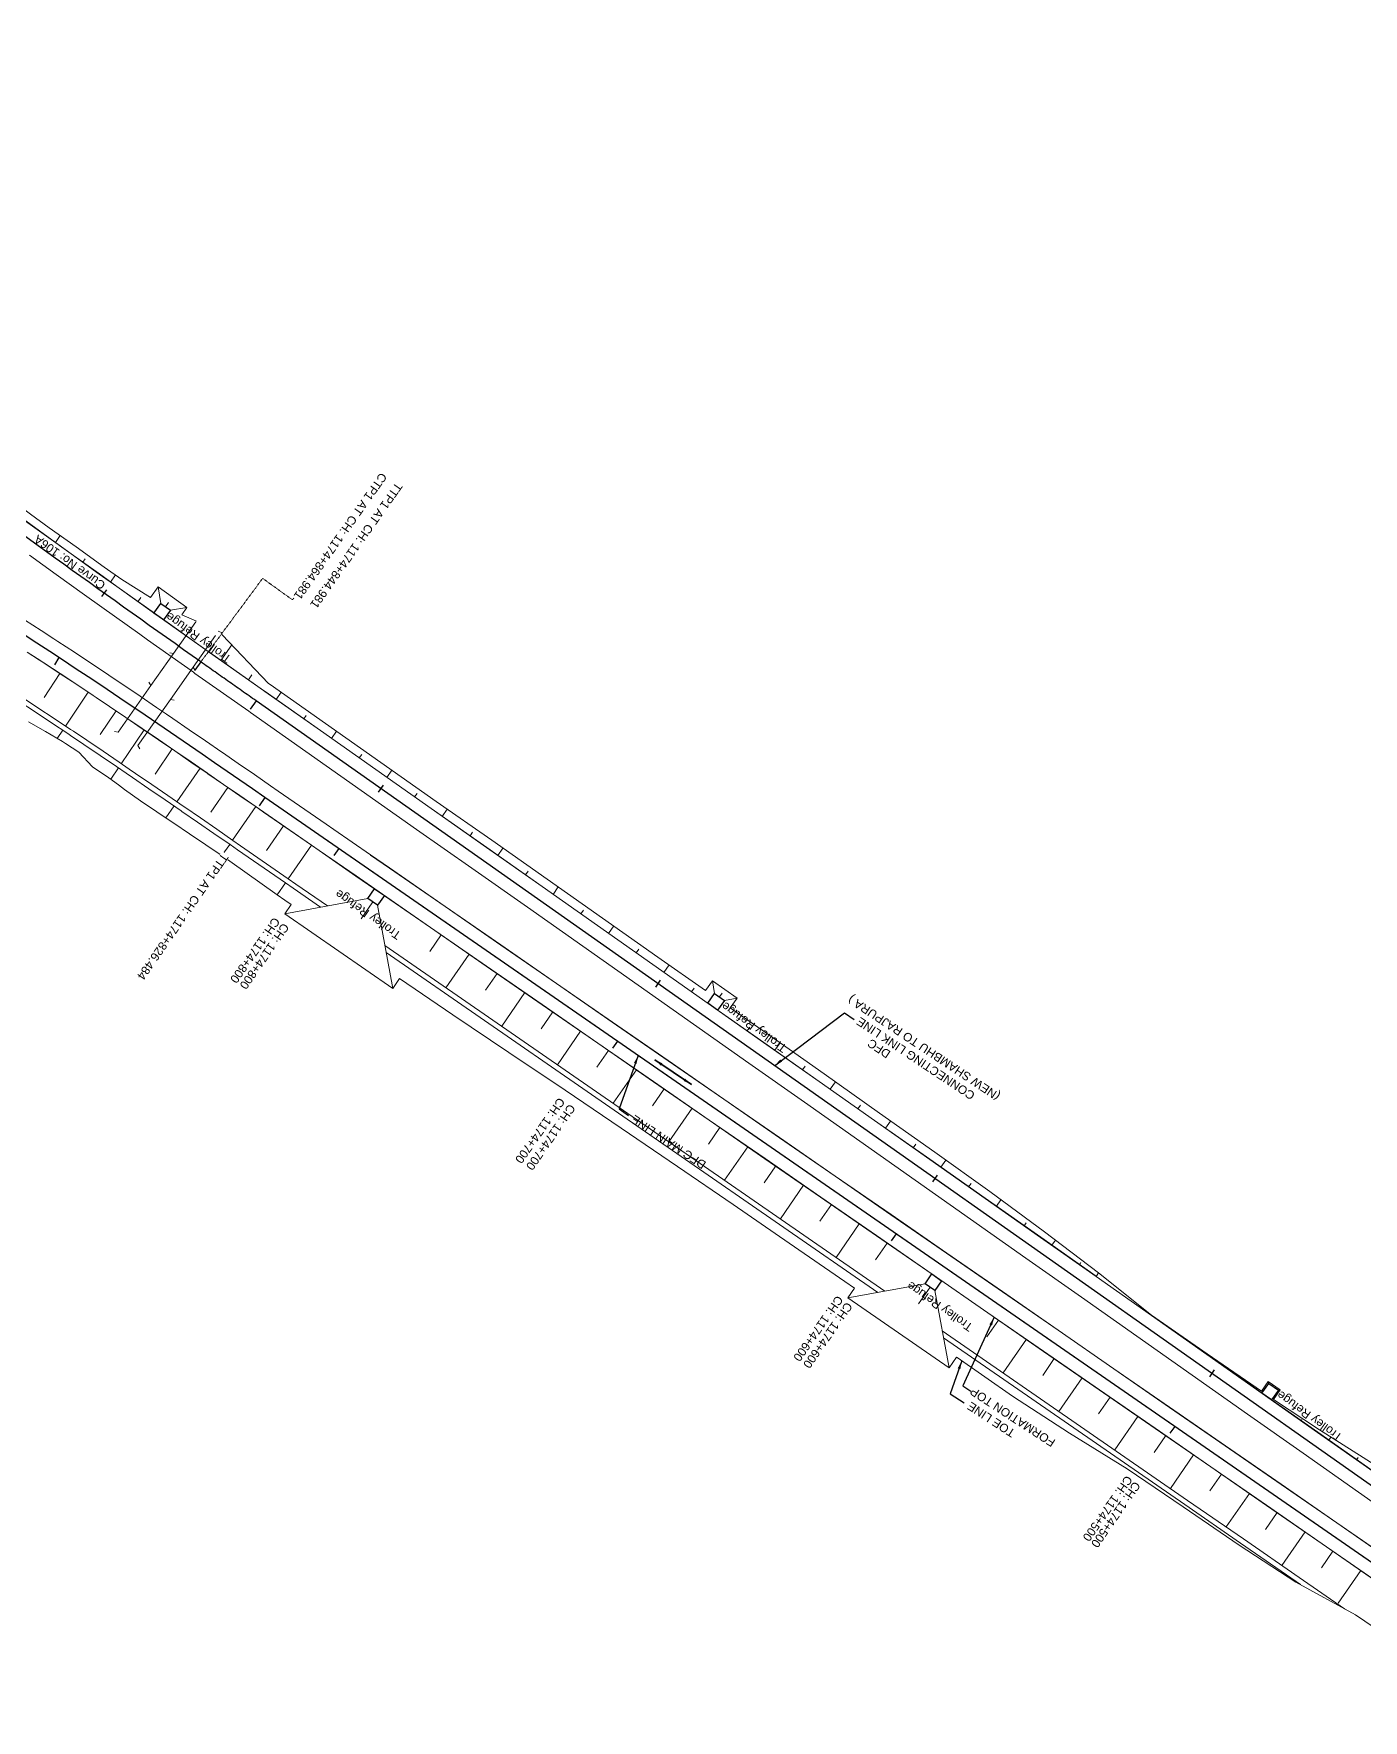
# Model space of a CAD drawing. Header units: metres. Extents: x 646784 to 662189, y 3367130 to 3378376.
# Drawn here: x 656453.2 to 656845.8, y 3370830.6 to 3371328.3 of the extents above; entities that cross this region are included whole.
import ezdxf
from ezdxf.enums import TextEntityAlignment as Align

# ---------------------------------------------------------------- set-up
doc = ezdxf.new("R2010")
doc.units = ezdxf.units.M
doc.header["$MEASUREMENT"] = 0
doc.linetypes.add('CENTER2', pattern=[1.125, 0.75, -0.125, 0.125, -0.125])
doc.linetypes.add('DASHED2', pattern=[0.375, 0.25, -0.125])
for name, color, linetype, lineweight in [('C-ALIG-DG-SPIRAL', 1, 'CENTER2', 70), ('C-ALIG-LABL-DG', 1, 'Continuous', 25), ('C-ALIG-LABL-DG-MARK', 1, 'Continuous', 25), ('PROPOSED DFC TRACK', 1, 'Continuous', 0), ('PROPOSED DFCC TOE LINE', 239, 'Continuous', 0), ('PROPOSED DFCC TOE SLOPES', 239, 'Continuous', 0), ('PROPOSED DFCC TRACK', 1, 'Continuous', 0)]:
    doc.layers.add(name, color=color, linetype=linetype, lineweight=lineweight)
for name, color, linetype in [('LINK LINE', 190, 'Continuous'), ('PROPOSED DFCC FORMATION LINE', 187, 'Continuous'), ('PROPOSED FORMATION LINE - Connecting line', 187, 'Continuous'), ('PROPOSED FORMATION LINE - PLAN', 187, 'Continuous'), ('Trolley Refuse', 10, 'Continuous')]:
    doc.layers.add(name, color=color, linetype=linetype)
doc.styles.add('Arial', font='arial.ttf')
doc.styles.get("Standard").update_dxf_attribs({"font": 'arial.ttf'})
doc.styles.add('Style-Arial', font='arial.ttf')
doc.dimstyles.new('ISO-25', dxfattribs={"dimtxt": 2.5, "dimasz": 2.5, "dimexe": 1.25, "dimexo": 0.625, "dimtad": 1, "dimtxsty": 'Standard', "dimcen": 2.5, "dimadec": 0, "dimazin": 0, "dimtfac": 1, "dimtmove": 0, "dimatfit": 3, "dimfxl": 1, "dimarcsym": 0})

# ---------------------------------------------------------------- blocks, each defined once
blk = doc.blocks.new('Tick Hor')
blk.add_lwpolyline([(-0.5, 0), (0.5, 0)])

msp = doc.modelspace()

# ---------------------------------------------------------------- linework, layer by layer
at = {"layer": 'C-ALIG-DG-SPIRAL', "color": 1, "linetype": 'Continuous', "lineweight": 30, "flags": 128}
msp.add_lwpolyline([(657743.0241, 3370258.9062), (656521.5257, 3371102.8902), (656517.8102, 3371105.4572), (656514.0941, 3371108.0236), (656510.3771, 3371110.5887), (656506.6588, 3371113.1517), (656502.9385, 3371115.712), (656499.2159, 3371118.2689), (656495.4906, 3371120.8218), (656491.762, 3371123.3699), (656488.0296, 3371125.9126), (656484.2931, 3371128.4491), (656480.552, 3371130.9789), (656476.8059, 3371133.5011), (656473.0542, 3371136.0151), (656469.2966, 3371138.5203), (656465.5326, 3371141.0159), (656461.7618, 3371143.5011), (656457.9838, 3371145.9754), (656454.1982, 3371148.438), (656450.4045, 3371150.8882)], dxfattribs=at)
at = {"layer": 'C-ALIG-LABL-DG', "color": 1, "linetype": 'Continuous', "lineweight": 25}
for p, q in [((656460.71, 3371144.1917), (656459.3389, 3371142.1012)), ((656543.3143, 3371087.8355), (656541.8932, 3371085.7787)), ((656625.5861, 3371030.9905), (656624.165, 3371028.9337)), ((656707.8579, 3370974.1455), (656706.4368, 3370972.0887)), ((656790.1297, 3370917.3005), (656788.7086, 3370915.2437))]:
    msp.add_line(p, q, dxfattribs=at)
at = {"layer": 'C-ALIG-LABL-DG-MARK', "color": 1, "linetype": 'Continuous', "lineweight": 25}
msp.add_line((656521.5257, 3371102.8902), (656519.8204, 3371100.422), dxfattribs=at)
at = {"layer": 'LINK LINE', "linetype": 'Continuous', "lineweight": 30}
for p, q in [((656502.5763, 3371142.9227), (656500.8461, 3371140.472)), ((656518.9277, 3371131.4062), (656517.2016, 3371128.9525))]:
    msp.add_line(p, q, dxfattribs=at)
at = {"layer": 'LINK LINE', "color": 190, "lineweight": 0, "flags": 128}
for points in [[(656248.2901, 3371336.3498), (656264.5051, 3371324.641), (656280.9535, 3371313.2503), (656296.9733, 3371301.2754), (656302.7678, 3371296.8986), (656312.9658, 3371289.2632), (656318.8514, 3371285.0106), (656329.1645, 3371277.5323), (656345.3458, 3371265.7775), (656361.4262, 3371253.8852), (656377.4684, 3371241.9409), (656393.5918, 3371230.1072), (656409.7415, 3371218.3093), (656409.8071, 3371218.2613), (656425.7413, 3371206.3259), (656425.8061, 3371206.2769), (656439.0558, 3371196.3688), (656441.7607, 3371194.3863), (656452.3451, 3371186.5133), (656457.8407, 3371182.5279), (656465.7619, 3371176.8333), (656474.0756, 3371170.8835), (656479.2549, 3371167.2598), (656487.7632, 3371161.9565)], [(656487.7632, 3371161.9565), (656489.9505, 3371165.0344), (656498.4915, 3371158.9649), (656496.9944, 3371156.8582), (656501.2962, 3371154.9022)], [(656507.7238, 3371151.9795), (656508.6673, 3371151.5505), (656508.9159, 3371150.9516), (656522.5643, 3371136.5756), (656523.0141, 3371136.2601), (656539.3678, 3371124.7469), (656555.7162, 3371113.226), (656572.078, 3371101.7241), (656588.4773, 3371090.2757), (656604.8601, 3371078.8037), (656621.2117, 3371067.2874), (656637.5658, 3371055.7747), (656651.6247, 3371045.9282), (656653.6549, 3371048.802), (656660.9216, 3371043.6686), (656658.9134, 3371040.8259), (656670.3332, 3371032.8333), (656686.6734, 3371021.3008), (656702.9947, 3371009.7414), (656719.3122, 3370998.1766), (656735.5982, 3370986.567), (656751.684, 3370974.6729), (656767.6795, 3370962.6505), (656783.3328, 3370950.1415), (656799.7652, 3370938.7401), (656815.7306, 3370927.6438), (656817.7804, 3370930.5456), (656821.3181, 3370928.0464), (656819.3366, 3370925.2415), (656832.8718, 3370916.2808), (656849.7776, 3370905.5524)]]:
    msp.add_lwpolyline(points, dxfattribs=at)
at = {"layer": 'LINK LINE', "linetype": 'Continuous', "lineweight": 30, "flags": 128}
msp.add_lwpolyline([(657778.5108, 3370245.3088), (656518.9277, 3371131.4062), (656518.4, 3371131.7774), (656517.8724, 3371132.1486), (656517.3447, 3371132.5198), (656516.817, 3371132.891), (656516.2894, 3371133.2623), (656515.7617, 3371133.6335), (656515.2341, 3371134.0048), (656514.7065, 3371134.376), (656514.1788, 3371134.7473), (656513.6512, 3371135.1186), (656513.1236, 3371135.4899), (656512.596, 3371135.8612), (656512.0685, 3371136.2326), (656511.5409, 3371136.6039), (656511.0134, 3371136.9753), (656510.4858, 3371137.3468), (656509.9584, 3371137.7182), (656509.4309, 3371138.0897), (656508.9034, 3371138.4612), (656508.376, 3371138.8328), (656507.8486, 3371139.2044), (656507.3212, 3371139.576), (656506.7939, 3371139.9477), (656506.2666, 3371140.3194), (656505.7393, 3371140.6912), (656505.212, 3371141.063), (656504.6848, 3371141.4348), (656504.1576, 3371141.8067), (656503.6305, 3371142.1787), (656503.1034, 3371142.5507), (656502.5763, 3371142.9227, -0.00414041), (656421.8767, 3371200.9022)], format="xyb", dxfattribs=at)
at = {"layer": 'LINK LINE', "color": 190, "linetype": 'Continuous', "lineweight": 0, "flags": 128}
for points in [[(656459.6297, 3371178.1481), (656461.0972, 3371180.1868)], [(656467.7457, 3371172.3158), (656468.48, 3371173.3392)], [(656475.8697, 3371166.4964), (656477.362, 3371168.5842)], [(656490.7734, 3371160.1693), (656489.9505, 3371165.0344)], [(656484.0065, 3371160.6936), (656484.8955, 3371161.9417)], [(656492.1999, 3371159.1556), (656493.0889, 3371160.4037)], [(656493.6264, 3371158.1419), (656498.4915, 3371158.9649)], [(656508.4695, 3371143.3582), (656511.7327, 3371147.9847)], [(656516.6428, 3371137.602), (656517.6961, 3371139.098)], [(656524.8193, 3371131.8465), (656526.2982, 3371133.9481)], [(656532.9978, 3371126.0931), (656533.736, 3371127.1425)], [(656541.1767, 3371120.3393), (656542.6501, 3371122.4338)], [(656549.3556, 3371114.5856), (656550.0899, 3371115.6295)], [(656557.5345, 3371108.8319), (656559.0012, 3371110.9168)], [(656565.7134, 3371103.0781), (656566.4477, 3371104.122)], [(656573.8923, 3371097.3244), (656575.3705, 3371099.4256)], [(656582.0712, 3371091.5707), (656582.8207, 3371092.636)], [(656590.2501, 3371085.8169), (656591.7665, 3371087.9724)], [(656598.429, 3371080.0632), (656599.1935, 3371081.1498)], [(656606.6079, 3371074.3095), (656608.143, 3371076.4916)], [(656614.7868, 3371068.5557), (656615.5528, 3371069.6446)], [(656622.9657, 3371062.802), (656624.4951, 3371064.976)], [(656631.1446, 3371057.0483), (656631.9084, 3371058.1339)], [(656639.3236, 3371051.2945), (656640.8548, 3371053.4712)], [(656654.3019, 3371045.041), (656653.6549, 3371048.802)], [(656647.5025, 3371045.5408), (656648.2741, 3371046.6376)], [(656655.7312, 3371044.0313), (656656.5028, 3371045.1281)], [(656657.1605, 3371043.0215), (656660.9216, 3371043.6686)], [(656663.8603, 3371034.0333), (656664.6452, 3371035.1491)], [(656672.0392, 3371028.2796), (656673.6138, 3371030.5179)], [(656680.2181, 3371022.5258), (656681.001, 3371023.6388)], [(656688.397, 3371016.7721), (656689.9502, 3371018.98)], [(656696.5759, 3371011.0184), (656697.3434, 3371012.1093)], [(656704.7548, 3371005.2646), (656706.2707, 3371007.4195)], [(656712.9337, 3370999.5109), (656713.6816, 3371000.574)], [(656721.1126, 3370993.7572), (656722.5819, 3370995.8457)], [(656729.2915, 3370988.0034), (656730.0082, 3370989.0222)], [(656737.4704, 3370982.2497), (656738.8277, 3370984.1791)], [(656745.6493, 3370976.4959), (656746.26, 3370977.364)], [(656753.8283, 3370970.7422), (656754.8954, 3370972.2592)], [(656762.0072, 3370964.9885), (656762.4502, 3370965.6182)], [(656766.9019, 3370961.5451), (656767.6795, 3370962.6505)], [(656799.6175, 3370938.5301), (656799.7652, 3370938.7401)], [(656802.9017, 3370936.2198), (656803.0625, 3370936.4484)], [(656811.0806, 3370930.4661), (656811.1774, 3370930.6036)], [(656817.8801, 3370929.9662), (656817.7804, 3370930.5456)], [(656819.3094, 3370928.9565), (656819.4062, 3370929.094)], [(656819.2595, 3370924.7123), (656819.538, 3370925.1082)], [(656820.7388, 3370927.9468), (656821.3181, 3370928.0464)], [(656827.4384, 3370918.9586), (656827.659, 3370919.2722)], [(656835.6173, 3370913.2048), (656836.266, 3370914.1269)], [(656843.7962, 3370907.4511), (656844.2576, 3370908.1069)]]:
    msp.add_lwpolyline(points, dxfattribs=at)
at = {"layer": 'PROPOSED DFCC FORMATION LINE', "lineweight": 0, "flags": 128}
for points in [[(656848.691, 3370904.0077), (656832.3332, 3370915.5152), (656815.9754, 3370927.0227), (656799.6175, 3370938.5301), (656783.2597, 3370950.0376), (656766.9019, 3370961.5451), (656750.5441, 3370973.0526), (656734.1863, 3370984.56), (656717.8285, 3370996.0675), (656701.4707, 3371007.575), (656685.1128, 3371019.0825), (656668.755, 3371030.5899), (656652.3972, 3371042.0974), (656636.0394, 3371053.6049), (656619.6816, 3371065.1123), (656603.3238, 3371076.6198), (656586.966, 3371088.1273), (656570.6081, 3371099.6348), (656554.2503, 3371111.1422), (656537.8925, 3371122.6497), (656521.5347, 3371134.1572), (656521.0853, 3371134.4733), (656505.1876, 3371145.6696), (656504.739, 3371145.9863), (656491.231, 3371155.5506), (656488.8774, 3371157.2228), (656477.7495, 3371165.1522), (656472.6058, 3371168.8303), (656464.2945, 3371174.7909), (656456.3729, 3371180.492), (656450.8662, 3371184.4667)], [(656552.7146, 3371085.9593), (656541.8286, 3371093.4809), (656539.5603, 3371095.0482), (656525.4362, 3371104.8071), (656523.2045, 3371106.3491), (656518.4047, 3371109.6651), (656513.6028, 3371112.9804), (656508.9732, 3371116.1726), (656508.798, 3371116.2933), (656503.9892, 3371119.6025), (656499.1753, 3371122.9064), (656494.3554, 3371126.2035), (656492.4635, 3371127.4943), (656489.5284, 3371129.4924), (656484.6934, 3371132.7716), (656479.8494, 3371136.0395), (656475.8665, 3371138.712), (656474.9954, 3371139.2947), (656470.1304, 3371142.5355), (656465.2536, 3371145.7605), (656460.3639, 3371148.9682), (656459.1429, 3371149.7649), (656455.4604, 3371152.1569), (656450.5423, 3371155.3252)], [(656548.3944, 3371079.7067), (656537.5083, 3371087.2283), (656535.2401, 3371088.7955), (656521.116, 3371098.5545), (656518.8843, 3371100.0964), (656514.0854, 3371103.4118), (656509.2865, 3371106.725), (656504.6614, 3371109.9141), (656504.4865, 3371110.0347), (656499.6844, 3371113.3392), (656494.8792, 3371116.6371), (656490.0699, 3371119.927), (656488.1827, 3371121.2146), (656485.2555, 3371123.2074), (656480.435, 3371126.4767), (656475.6074, 3371129.7335), (656471.6395, 3371132.396), (656470.7719, 3371132.9763), (656465.9273, 3371136.2036), (656461.0729, 3371139.4138), (656456.2076, 3371142.6054), (656454.993, 3371143.3979), (656451.3305, 3371145.7769)], [(656548.4228, 3371079.7478), (656537.5368, 3371087.2694), (656535.2685, 3371088.8367), (656521.1444, 3371098.5956), (656518.9127, 3371100.1376), (656514.1138, 3371103.4529), (656509.3149, 3371106.7662), (656504.6898, 3371109.9553), (656504.5148, 3371110.0758), (656499.7127, 3371113.3804), (656494.9074, 3371116.6784), (656490.0981, 3371119.9683), (656488.2108, 3371121.2559), (656485.2836, 3371123.2488), (656480.463, 3371126.5182), (656475.6353, 3371129.775), (656471.6673, 3371132.4375), (656470.7997, 3371133.0179), (656465.955, 3371136.2452), (656461.1004, 3371139.4555), (656456.2349, 3371142.6473), (656455.0203, 3371143.4398), (656451.3577, 3371145.8189)], [(656854.4329, 3370877.4288), (656837.9786, 3370888.7978), (656821.5242, 3370900.1668), (656805.0699, 3370911.5358), (656788.6155, 3370922.9048), (656772.1611, 3370934.2738), (656755.7068, 3370945.6428), (656739.2524, 3370957.0118), (656722.7981, 3370968.3808), (656706.3437, 3370979.7498), (656689.8894, 3370991.1188), (656673.435, 3371002.4878), (656656.9806, 3371013.8568), (656640.5263, 3371025.2258), (656624.0719, 3371036.5948), (656607.6176, 3371047.9638), (656591.1632, 3371059.3328), (656574.7089, 3371070.7018), (656558.2545, 3371082.0708), (656552.6862, 3371085.9182)], [(656854.4613, 3370877.47), (656838.007, 3370888.839), (656821.5526, 3370900.208), (656805.0983, 3370911.577), (656788.6439, 3370922.946), (656772.1896, 3370934.315), (656755.7352, 3370945.684), (656739.2808, 3370957.053), (656722.8265, 3370968.422), (656706.3721, 3370979.791), (656689.9178, 3370991.1599), (656673.4634, 3371002.5289), (656657.0091, 3371013.8979), (656640.5547, 3371025.2669), (656624.1003, 3371036.6359), (656607.646, 3371048.0049), (656591.1916, 3371059.3739), (656574.7373, 3371070.7429), (656558.2829, 3371082.1119), (656552.7146, 3371085.9593)], [(656850.1411, 3370871.2173), (656833.6868, 3370882.5863), (656817.2324, 3370893.9553), (656800.7781, 3370905.3243), (656784.3237, 3370916.6933), (656767.8693, 3370928.0623), (656751.415, 3370939.4313), (656734.9606, 3370950.8003), (656718.5063, 3370962.1693), (656702.0519, 3370973.5383), (656685.5976, 3370984.9073), (656669.1432, 3370996.2763), (656652.6888, 3371007.6453), (656636.2345, 3371019.0143), (656619.7801, 3371030.3833), (656603.3258, 3371041.7523), (656586.8714, 3371053.1213), (656570.4171, 3371064.4903), (656553.9627, 3371075.8593), (656548.3944, 3371079.7067)], [(656850.1696, 3370871.2584), (656833.7152, 3370882.6274), (656817.2608, 3370893.9964), (656800.8065, 3370905.3654), (656784.3521, 3370916.7344), (656767.8978, 3370928.1034), (656751.4434, 3370939.4724), (656734.9891, 3370950.8414), (656718.5347, 3370962.2104), (656702.0803, 3370973.5794), (656685.626, 3370984.9484), (656669.1716, 3370996.3174), (656652.7173, 3371007.6864), (656636.2629, 3371019.0554), (656619.8086, 3371030.4244), (656603.3542, 3371041.7934), (656586.8998, 3371053.1624), (656570.4455, 3371064.5314), (656553.9911, 3371075.9004), (656548.4228, 3371079.7478)]]:
    msp.add_lwpolyline(points, dxfattribs=at)
at = {"layer": 'PROPOSED DFCC TOE LINE', "lineweight": 0, "flags": 128}
for points in [[(656537.9268, 3371070.5301), (656529.8343, 3371076.1216), (656527.566, 3371077.6888), (656513.4419, 3371087.4478), (656511.2102, 3371088.9897), (656506.4119, 3371092.3047), (656501.6164, 3371095.6156), (656496.998, 3371098.8001), (656496.8276, 3371098.9175), (656492.0382, 3371102.2133), (656487.2484, 3371105.5006), (656482.4546, 3371108.7799), (656480.5743, 3371110.0628), (656477.6681, 3371112.0413), (656472.8712, 3371115.2946), (656468.0714, 3371118.5327), (656464.1258, 3371121.1802), (656463.2769, 3371121.748), (656458.4618, 3371124.9556), (656453.6472, 3371128.1395), (656448.8165, 3371131.3084)], [(656540.0135, 3371070.9115), (656530.6869, 3371077.3557), (656528.4187, 3371078.9229), (656514.2946, 3371088.6818), (656512.0629, 3371090.2238), (656507.2645, 3371093.5388), (656502.4686, 3371096.85), (656497.8495, 3371100.035), (656497.6786, 3371100.1527), (656492.8878, 3371103.4495), (656488.0963, 3371106.738), (656483.3007, 3371110.0185), (656481.4197, 3371111.3018), (656478.5111, 3371113.282), (656473.7116, 3371116.5371), (656468.9087, 3371119.7773), (656464.9607, 3371122.4264), (656464.1097, 3371122.9956), (656459.2913, 3371126.2054), (656454.4722, 3371129.3922), (656449.6377, 3371132.5636)], [(656695.6117, 3370958.0773), (656692.7359, 3370960.0553), (656676.2709, 3370971.4089), (656659.8024, 3370982.7573), (656643.2849, 3370994.035), (656626.7312, 3371005.2601), (656610.1705, 3371016.4753), (656593.5733, 3371027.6375), (656576.9697, 3371038.7905), (656561.2871, 3371049.4569), (656559.2748, 3371046.5446), (656527.3567, 3371068.5982), (656529.2173, 3371071.2911), (656527.3686, 3371072.553), (656525.1101, 3371074.1344), (656511.1282, 3371084.0992), (656508.9191, 3371085.6738), (656504.0863, 3371088.9354), (656499.2485, 3371092.1779), (656494.5903, 3371095.296), (656494.4142, 3371095.4138), (656489.5826, 3371098.6416), (656484.7696, 3371101.8846), (656480.0649, 3371105.2741), (656478.2424, 3371106.6329), (656475.4166, 3371108.7356), (656470.585, 3371111.9164), (656466.5256, 3371116.2328), (656462.5818, 3371118.8618), (656461.6981, 3371119.4021), (656456.767, 3371122.4037), (656451.7198, 3371125.2148)], [(656551.908, 3371073.0855), (656527.3567, 3371068.5982)], [(656554.7875, 3371071.096), (656559.2748, 3371046.5446)], [(656716.4516, 3370959.3955), (656693.642, 3370955.2266)], [(656725.6904, 3370937.7664), (656723.5001, 3370934.5964), (656693.642, 3370955.2266), (656695.6117, 3370958.0773)], [(656827.2513, 3370870.6238), (656826.0127, 3370871.4796), (656809.5583, 3370882.8486), (656793.104, 3370894.2176), (656721.8865, 3370943.4247)], [(656843.532, 3370861.6519), (656825.926, 3370871.3542), (656809.137, 3370882.2389), (656792.6341, 3370893.5375), (656776.0822, 3370904.7653), (656759.0696, 3370915.3264), (656742.2905, 3370926.2254), (656725.8717, 3370937.6458), (656725.6904, 3370937.7664)], [(656866.9316, 3370845.6719), (656860.086, 3370850.4271), (656843.532, 3370861.6519)]]:
    msp.add_lwpolyline(points, dxfattribs=at)
at = {"layer": 'PROPOSED DFCC TOE SLOPES', "linetype": 'Continuous', "lineweight": 0, "flags": 128}
for points in [[(656461.0008, 3371139.5208), (656456.3081, 3371132.3935)], [(656469.3161, 3371134.0062), (656462.6298, 3371123.9814)], [(656477.6058, 3371128.4457), (656472.8956, 3371121.4568)], [(656461.7975, 3371122.7335), (656460.1885, 3371120.3211)], [(656485.8733, 3371122.8473), (656479.0978, 3371112.8826)], [(656494.122, 3371117.2157), (656489.0624, 3371109.8263)], [(656478.2544, 3371111.6421), (656475.9887, 3371108.3099)], [(656502.3586, 3371111.5597), (656495.5286, 3371101.6322)], [(656510.5879, 3371105.8872), (656505.5611, 3371098.6017)], [(656494.6784, 3371100.3964), (656492.2466, 3371096.8619)], [(656518.8144, 3371100.2054), (656511.9655, 3371090.2911)], [(656527.0413, 3371094.5212), (656522.0036, 3371087.23)], [(656511.113, 3371089.0569), (656508.8214, 3371085.7397)], [(656535.2685, 3371088.8367), (656528.4187, 3371078.9229)], [(656535.2401, 3371088.7955), (656528.4187, 3371078.9229)], [(656527.566, 3371077.6888), (656525.1101, 3371074.1344)], [(656553.3478, 3371072.0907), (656549.9229, 3371067.1339)], [(656704.5571, 3370957.2216), (656556.9615, 3371059.2015)], [(656573.5904, 3371062.3585), (656570.1654, 3371057.4016)], [(656702.4703, 3370956.8402), (656557.3429, 3371057.1147)], [(656581.8175, 3371056.674), (656574.9677, 3371046.7602)], [(656590.0447, 3371050.9895), (656586.6198, 3371046.0326)], [(656598.2719, 3371045.305), (656591.4221, 3371035.3912)], [(656606.4991, 3371039.6205), (656603.0742, 3371034.6636)], [(656614.7262, 3371033.936), (656607.8764, 3371024.0222)], [(656622.9534, 3371028.2515), (656619.5285, 3371023.2946)], [(656631.1806, 3371022.567), (656624.3308, 3371012.6533)], [(656639.4078, 3371016.8825), (656635.9829, 3371011.9256)], [(656647.635, 3371011.198), (656640.7851, 3371001.2843)], [(656655.8621, 3371005.5135), (656652.4372, 3371000.5566)], [(656664.0893, 3370999.829), (656657.2395, 3370989.9153)], [(656672.3165, 3370994.1445), (656668.8916, 3370989.1876)], [(656680.5437, 3370988.46), (656673.6939, 3370978.5463)], [(656688.7709, 3370982.7755), (656685.3459, 3370977.8186)], [(656696.998, 3370977.091), (656690.1482, 3370967.1773)], [(656705.2252, 3370971.4065), (656701.8003, 3370966.4496)], [(656717.8913, 3370958.4008), (656714.4664, 3370953.4439)], [(656719.3311, 3370957.406), (656723.5001, 3370934.5964)], [(656840.2871, 3370863.44), (656826.8654, 3370872.7137), (656810.411, 3370884.0827), (656793.9567, 3370895.4517), (656721.5051, 3370945.5115)], [(656738.1339, 3370948.6685), (656734.709, 3370943.7116)], [(656746.3611, 3370942.984), (656739.5113, 3370933.0703)], [(656754.5883, 3370937.2995), (656751.1634, 3370932.3426)], [(656762.8155, 3370931.615), (656755.9656, 3370921.7013)], [(656771.0426, 3370925.9305), (656767.6177, 3370920.9736)], [(656779.2698, 3370920.246), (656772.42, 3370910.3323)], [(656787.497, 3370914.5615), (656784.0721, 3370909.6046)], [(656795.7242, 3370908.877), (656788.8744, 3370898.9633)], [(656803.9514, 3370903.1925), (656800.5264, 3370898.2356)], [(656812.1785, 3370897.508), (656805.3287, 3370887.5943)], [(656820.4057, 3370891.8235), (656816.9808, 3370886.8666)], [(656828.6329, 3370886.139), (656821.7831, 3370876.2253)], [(656836.8601, 3370880.4545), (656833.4554, 3370875.527)], [(656845.0872, 3370874.77), (656838.3841, 3370865.0686)]]:
    msp.add_lwpolyline(points, dxfattribs=at)
at = {"layer": 'PROPOSED DFCC TRACK', "linetype": 'Continuous', "flags": 128}
for points, elevation in [([(656501.1344, 3371154.7757), (656494.5194, 3371145.3957), (656493.4068, 3371145.597)], 270.351), ([(656506.8897, 3371150.7019), (656500.3254, 3371141.3937), (656500.8886, 3371140.4132)], 270.472), ([(656487.8406, 3371135.9252), (656494.5194, 3371145.3957)], 270.351), ([(656500.3254, 3371141.3937), (656493.603, 3371131.8614)], 270.472), ([(656487.2774, 3371136.9056), (656487.8406, 3371135.9252), (656478.1698, 3371122.2121), (656477.0572, 3371122.4135)], 270.351)]:
    msp.add_lwpolyline(points, dxfattribs=dict(at, elevation=elevation))
msp.add_lwpolyline([(656494.7156, 3371131.6601), (656493.603, 3371131.8614), (656483.9758, 3371118.2101), (656484.539, 3371117.2297)], dxfattribs=at)
at = {"layer": 'PROPOSED DFCC TRACK', "color": 12, "flags": 128}
msp.add_lwpolyline([(657743.0241, 3370258.9062), (656537.4002, 3371091.9218)], dxfattribs=at)
at = {"layer": 'PROPOSED FORMATION LINE - Connecting line', "lineweight": 0, "flags": 128}
for points in [[(656766.9307, 3370961.586), (656750.5729, 3370973.0935), (656734.2151, 3370984.6009), (656717.8572, 3370996.1084), (656701.4994, 3371007.6159), (656685.1416, 3371019.1233), (656668.7838, 3371030.6308), (656652.426, 3371042.1383), (656636.0682, 3371053.6458), (656619.7104, 3371065.1532), (656603.3525, 3371076.6607), (656586.9947, 3371088.1682), (656570.6369, 3371099.6757), (656554.2791, 3371111.1831), (656537.9213, 3371122.6906), (656521.5635, 3371134.1981), (656521.1141, 3371134.5142), (656505.2164, 3371145.7104), (656504.7679, 3371146.0271), (656491.26, 3371155.5913), (656488.9064, 3371157.2636), (656477.7785, 3371165.1928), (656472.6349, 3371168.871), (656464.3237, 3371174.8315), (656456.4022, 3371180.5326), (656450.8955, 3371184.5073)], [(656860.7335, 3370886.3661), (656844.3757, 3370897.8735), (656828.0179, 3370909.381), (656811.6601, 3370920.8885), (656795.3022, 3370932.396), (656778.9444, 3370943.9034), (656762.5866, 3370955.4109), (656746.2288, 3370966.9184), (656729.871, 3370978.4259), (656713.5132, 3370989.9333), (656697.1554, 3371001.4408), (656680.7975, 3371012.9483), (656664.4397, 3371024.4557), (656648.0819, 3371035.9632), (656631.7241, 3371047.4707), (656615.3663, 3371058.9782), (656599.0085, 3371070.4856), (656582.6507, 3371081.9931), (656566.2928, 3371093.5006), (656549.935, 3371105.008), (656533.5772, 3371116.5155), (656517.2194, 3371128.023), (656516.77, 3371128.3391), (656500.8626, 3371139.5422), (656500.4135, 3371139.8593), (656486.8886, 3371149.4356), (656484.532, 3371151.1099), (656473.3902, 3371159.0491), (656468.2401, 3371162.7319), (656459.9184, 3371168.6999), (656451.9869, 3371174.4082)], [(656848.7198, 3370904.0486), (656832.3619, 3370915.5561), (656816.0041, 3370927.0636), (656799.6463, 3370938.571)]]:
    msp.add_lwpolyline(points, dxfattribs=at)
at = {"layer": 'Trolley Refuse'}
for points in [[(656490.7734, 3371160.1693), (656493.6264, 3371158.1419), (656491.599, 3371155.2889), (656488.746, 3371157.3163)], [(656553.8976, 3371075.965), (656556.7771, 3371073.9755), (656554.7875, 3371071.096), (656551.908, 3371073.0855)], [(656654.3019, 3371045.041), (656657.1605, 3371043.0215), (656655.1411, 3371040.1629), (656652.2825, 3371042.1823)], [(656718.4412, 3370962.2751), (656721.3207, 3370960.2855), (656719.3311, 3370957.406), (656716.4516, 3370959.3955)], [(656817.8801, 3370929.9662), (656820.7388, 3370927.9468), (656818.7193, 3370925.0881), (656815.8607, 3370927.1076)]]:
    msp.add_lwpolyline(points, close=True, dxfattribs=at)

# ---------------------------------------------------------------- block references
at = {"layer": 'C-ALIG-LABL-DG', "color": 1, "linetype": 'Continuous', "lineweight": 25, "xscale": 2.499999999999999, "yscale": 2.499999999999999, "zscale": 2.499999999999999, "rotation": 234.8741991744407}
msp.add_blockref('Tick Hor', (656801.0842, 3370932.9134), dxfattribs=at)
at = {"layer": 'LINK LINE', "linetype": 'Continuous', "lineweight": 30}
for p, xscale, yscale, zscale, rotation in [((656474.027, 3371163.203), 2.5, 2.5, 2.5, 234.4442961877988), ((656555.717, 3371105.5255), 2.499999999999999, 2.499999999999999, 2.499999999999999, 234.8741991744407), ((656637.506, 3371047.9881), 2.499999999999999, 2.499999999999999, 2.499999999999999, 234.8741991744407), ((656719.2951, 3370990.4508), 2.499999999999999, 2.499999999999999, 2.499999999999999, 234.8741991744407)]:
    msp.add_blockref('Tick Hor', p, dxfattribs=dict(at, xscale=xscale, yscale=yscale, zscale=zscale, rotation=rotation))

# ---------------------------------------------------------------- texts
at = {"layer": 'LINK LINE', "linetype": 'Continuous', "lineweight": 0, "style": 'Style-Arial'}
msp.add_text('Curve No: 106A', height=2.5, rotation=144.304252, dxfattribs=at).set_placement((656474.686, 3371166.0792))
for s, p in [('(NEW SHAMBHU TO RAJPURA )', (656694.7169, 3371044.6893)), ('CONNECTING LINK LINE', (656697.3127, 3371038.2089)), (' DFC', (656700.5171, 3371031.8098))]:
    msp.add_text(s, height=2.5, rotation=146.40432, dxfattribs=at).set_placement(p, align=Align.RIGHT)
at = {"layer": 'PROPOSED DFC TRACK', "color": 10, "linetype": 'Continuous', "lineweight": -3, "ltscale": 5, "style": 'Style-Arial'}
msp.add_text(' DFC MAIN LINE', height=2.5, rotation=146.40432, dxfattribs=at).set_placement((656630.6869, 3371009.3402), align=Align.RIGHT)
at = {"layer": 'PROPOSED DFCC TOE LINE', "lineweight": 0}
msp.add_text(' TOE LINE', height=2.5, rotation=146.885789, dxfattribs=at).set_placement((656729.99, 3370924.673), align=Align.RIGHT)
at = {"layer": 'PROPOSED FORMATION LINE - PLAN', "lineweight": 0}
msp.add_text(' FORMATION TOP', height=2.5, rotation=146.885789, dxfattribs=at).set_placement((656730.7654, 3370929.0523), align=Align.RIGHT)
at = {"layer": 'Trolley Refuse', "style": 'Style-Arial'}
for rotation, p in [(144.188374, (656511.8219, 3371144.3594)), (145, (656561.9514, 3371062.8227)), (144.188374, (656675.8373, 3371029.4378)), (145, (656730.7973, 3370947.1752)), (144.188374, (656839.8729, 3370914.6401))]:
    msp.add_text('Trolley Refuge', height=2.5, rotation=rotation, dxfattribs=at).set_placement(p)

# ---------------------------------------------------------------- leaders
at = {"layer": 'LINK LINE', "linetype": 'Continuous', "lineweight": 0}
msp.add_leader([(656671.9636, 3371023.7478), (656692.6467, 3371039.3547), (656695.4468, 3371037.3497)], dimstyle='ISO-25', override={"dimtxt": 3, "dimasz": 2.5, "dimgap": 0.625, "dimtad": 0, "dimdec": 3, "dimzin": 2, "dimtdec": 3}, dxfattribs=at)
at = {"layer": 'PROPOSED DFC TRACK', "color": 10, "linetype": 'Continuous', "lineweight": -3, "ltscale": 5}
msp.add_leader([(656631.7017, 3371026.765), (656626.069, 3371011.0037), (656628.8691, 3371008.9987)], dimstyle='ISO-25', override={"dimtxt": 3, "dimasz": 2.5, "dimgap": 0.625, "dimtad": 0, "dimdec": 3, "dimzin": 2, "dimtdec": 3}, dxfattribs=at)
at = {"layer": 'PROPOSED DFC TRACK', "linetype": 'Continuous', "lineweight": 0}
for points in [[(656636.6009, 3371025.4816), (656647.4328, 3371018.1995)], [(656647.4328, 3371018.1995), (656636.6009, 3371025.4816)]]:
    msp.add_leader(points, dimstyle='ISO-25', override={"dimtxt": 3, "dimasz": 2.5, "dimtad": 0, "dimdec": 3, "dimzin": 2, "dimtdec": 3}, dxfattribs=at)
at = {"layer": 'PROPOSED DFCC TOE LINE', "lineweight": 0}
msp.add_leader([(656727.2915, 3370936.6582), (656723.848, 3370926.9255), (656727.9762, 3370924.2207)], dimstyle='ISO-25', override={"dimtxt": 3, "dimasz": 2.5, "dimgap": 0.625, "dimtad": 0, "dimdec": 3, "dimzin": 2, "dimtdec": 3}, dxfattribs=at)
at = {"layer": 'PROPOSED FORMATION LINE - PLAN', "lineweight": 0}
msp.add_leader([(656736.8498, 3370949.495), (656727.5983, 3370929.2735), (656729.9586, 3370927.714)], dimstyle='ISO-25', override={"dimtxt": 3, "dimasz": 2.5, "dimgap": 0.625, "dimtad": 0, "dimdec": 3, "dimzin": 2, "dimtdec": 3}, dxfattribs=at)

# ---------------------------------------------------------------- next in the draw order: texts
at = {"layer": 'C-ALIG-LABL-DG', "color": 1, "linetype": 'Continuous', "lineweight": 25, "char_height": 2.5, "rotation": 235.357794, "style": 'Arial', "bg_fill": 3, "box_fill_scale": 1.04, "bg_fill_color": 256, "bg_fill_true_color": 13158600, "bg_fill_transparency": 0}
for s, insert, width, attachment_point in [('TTP1 AT CH: 1174+826.484', (656484.6333, 3371049.4958), 44.550921, 6), ('CH: 1174+800', (656527.7773, 3371065.3558), 22.502814, 4), ('CH: 1174+700', (656612.3227, 3371011.9468), 22.502814, 4), ('CH: 1174+600', (656694.1384, 3370953.4761), 22.502814, 4), ('CH: 1174+500', (656779.161, 3370900.5525), 22.502814, 4)]:
    msp.add_mtext(s, dxfattribs=dict(at, insert=insert, width=width, attachment_point=attachment_point))
at = {"layer": 'LINK LINE', "linetype": 'Continuous', "lineweight": 30, "insert": (656535.7216, 3371159.1372), "char_height": 2.5, "width": 44.073823, "attachment_point": 6, "rotation": 234.874199, "style": 'Arial', "bg_fill": 3, "box_fill_scale": 1.04, "bg_fill_color": 256, "bg_fill_true_color": 13158600, "bg_fill_transparency": 0}
msp.add_mtext('TTP1 AT CH: 1174+844.981', dxfattribs=at)

# ---------------------------------------------------------------- next in the draw order: texts
at = {"layer": 'LINK LINE', "linetype": 'Continuous', "lineweight": 30, "char_height": 2.5, "style": 'Arial', "bg_fill": 3, "box_fill_scale": 1.04, "bg_fill_color": 256, "bg_fill_true_color": 13158600, "bg_fill_transparency": 0}
for s, insert, width, attachment_point, rotation in [('CTP1 AT CH: 1174+864.981', (656530.8859, 3371161.7351), 44.373516, 6, 234.778706), ('CH: 1174+800', (656525.1045, 3371067.0401), 22.502814, 4, 234.874199), ('CH: 1174+700', (656609.2525, 3371013.8454), 22.502814, 4, 234.874199), ('CH: 1174+600', (656691.3873, 3370955.4148), 22.502814, 4, 234.874199), ('CH: 1174+500', (656776.8298, 3370902.2984), 22.502814, 4, 234.874199)]:
    msp.add_mtext(s, dxfattribs=dict(at, insert=insert, width=width, attachment_point=attachment_point, rotation=rotation))

# ---------------------------------------------------------------- next in the draw order: linework, layer by layer
at = {"layer": 'LINK LINE', "linetype": 'DASHED2', "lineweight": 0}
msp.add_lwpolyline([(656502.5763, 3371142.9227), (656520.8436, 3371167.5664), (656529.6488, 3371161.2329), (656530.1034, 3371161.8264)], dxfattribs=at)

doc.saveas('drawing.dxf')
